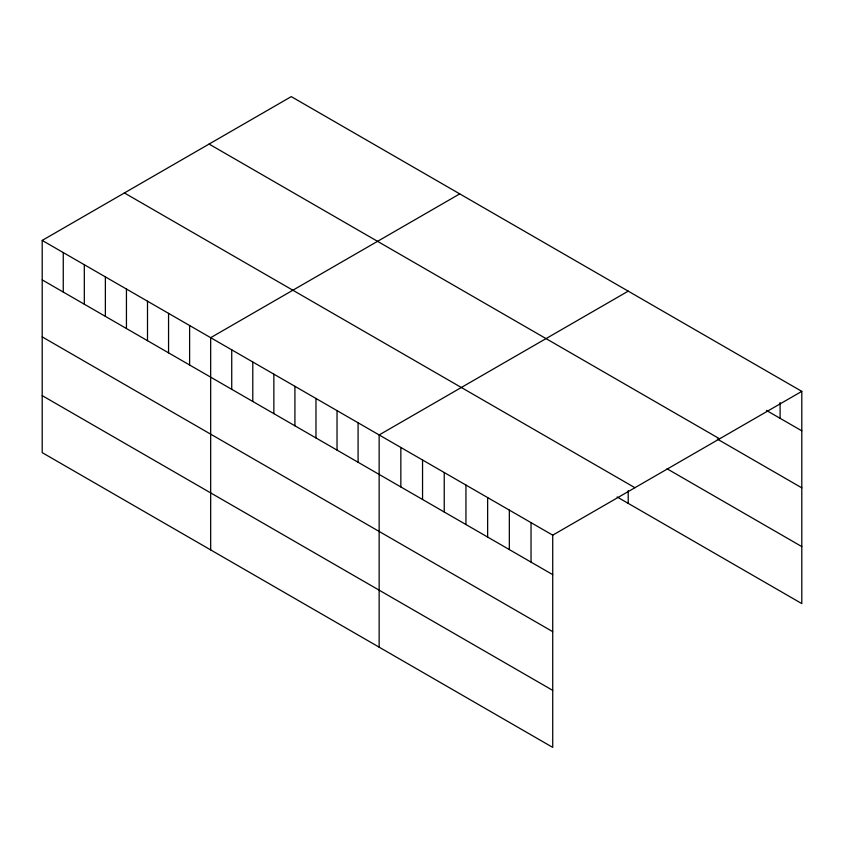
<?xml version="1.0" encoding="UTF-8"?>
<svg xmlns="http://www.w3.org/2000/svg" width="844" height="844" viewBox="0 0 844 844"><rect width="100%" height="100%" fill="white"/><g stroke="black" fill="none" stroke-linecap="round" stroke-linejoin="round"><path stroke-width="1.27" d="M42.2 240.413L552.725 535.159L552.725 747.383L42.2 452.637L42.2 240.413L291.275 96.617L801.8 391.363L801.8 603.587L617.133 496.968M459.748 193.877L210.673 337.684L210.673 549.908M628.221 291.148L379.146 434.945L379.146 647.169M552.725 535.159L801.8 391.363M766.394 410.406L801.8 430.841M209.08 144.071L719.605 438.817M717.294 439.059L801.8 487.843M667.045 468.779L801.8 546.585M124.395 192.959L634.92 487.705M42.2 279.892L552.725 574.637M42.2 336.893L552.725 631.65M42.2 395.625L552.725 690.381M780.099 402.525L780.099 418.318M628.221 490.702L628.221 503.372M531.034 522.636L531.034 562.115M509.333 510.114L509.333 549.581M487.642 497.58L487.642 537.058M465.941 485.057L465.941 524.535M444.239 472.524L444.239 512.002M422.549 460.001L422.549 499.479M400.847 447.478L400.847 486.956M358.088 422.791L358.088 462.269M337.03 410.627L337.03 450.105M315.972 398.473L315.972 437.952M294.915 386.309L294.915 425.787M273.857 374.156L273.857 413.634M252.789 361.992L252.789 401.47M231.731 349.838L231.731 389.316M189.615 325.52L189.615 364.998M168.557 313.367L168.557 352.834M147.5 301.202L147.5 340.681M126.442 289.049L126.442 328.527M105.373 276.885L105.373 316.363M84.316 264.731L84.316 304.209M63.258 252.567L63.258 292.045"/></g></svg>
